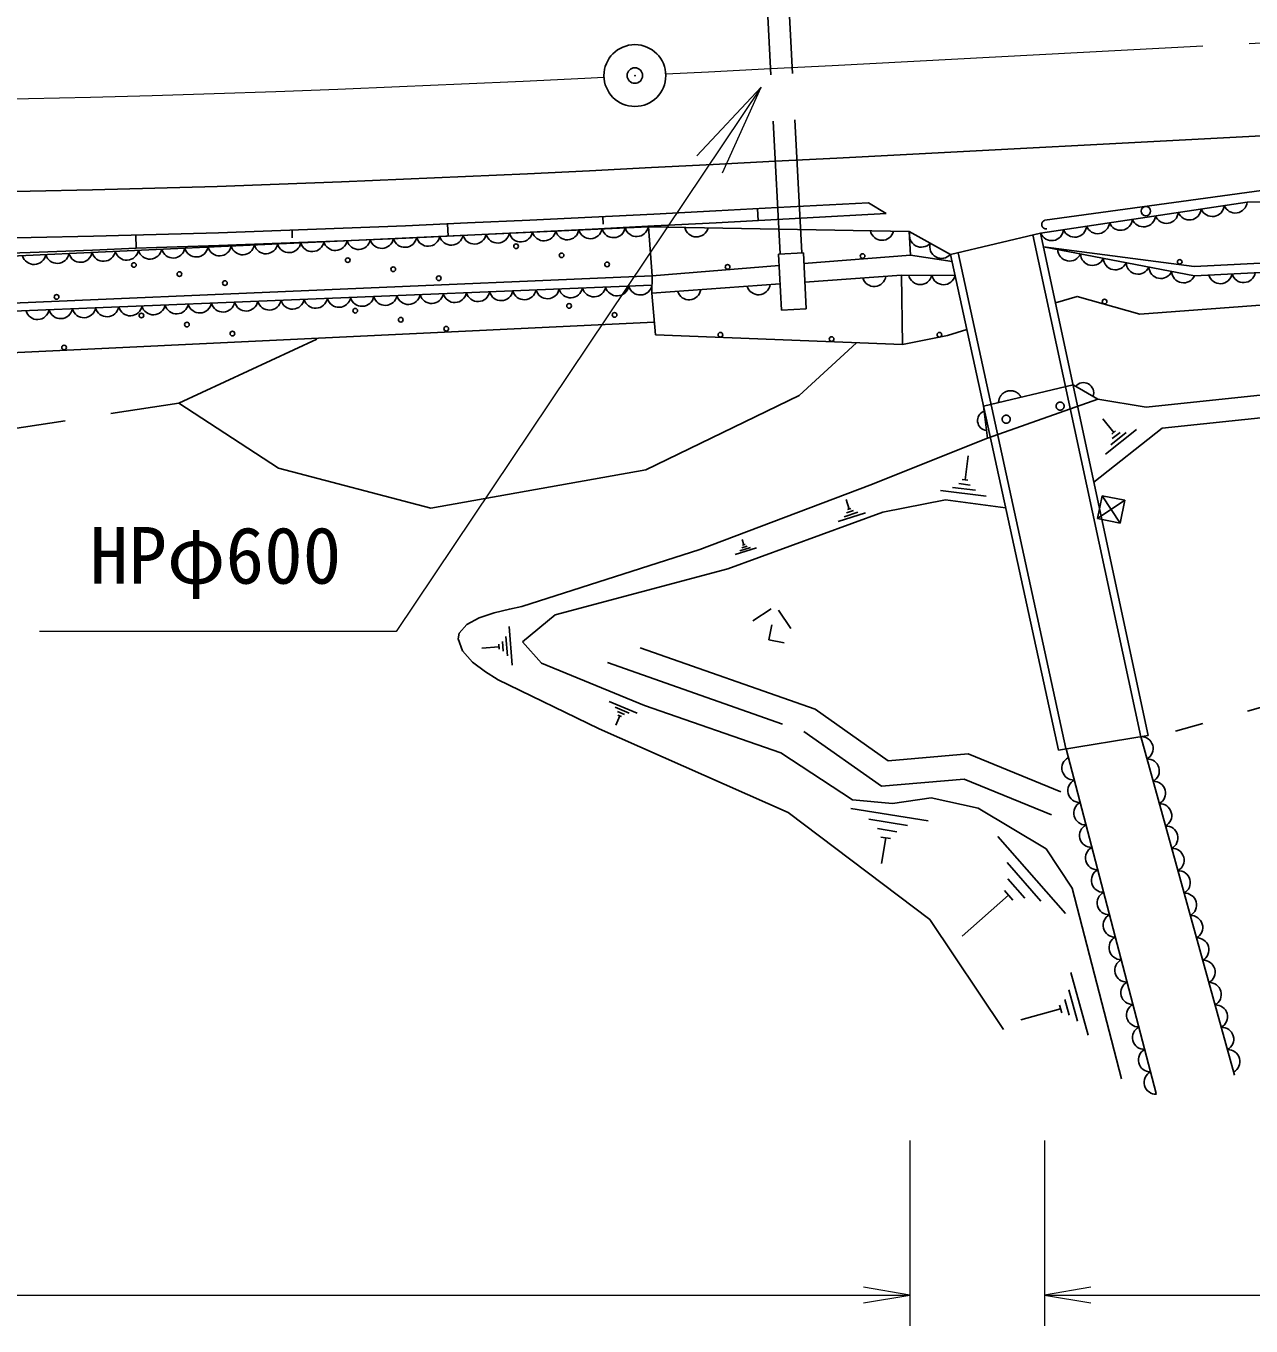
# Model space of a CAD drawing. Units: millimetres, scale not verified. Extents: x 40000 to 680000, y 20000 to 380000.
# Drawn here: x 153620 to 193218, y 243595 to 285612 of the extents above; entities that cross this region are included whole.
import ezdxf
from ezdxf.enums import TextEntityAlignment as Align

# ---------------------------------------------------------------- set-up
doc = ezdxf.new("R2010")
doc.units = ezdxf.units.MM
doc.header["$LTSCALE"] = 1000
doc.header["$PDMODE"] = 32
doc.header["$PDSIZE"] = 500
doc.linetypes.add('CHAIN', pattern=[18.5, 12, -1.5, 3.5, -1.5])
doc.linetypes.add('DASHED', pattern=[7.5, 6, -1.5])
for name, color, linetype, lineweight in [('M-BGD', 7, 'Continuous', 25), ('M-BGD-EXST', 7, 'Continuous', 25), ('M-BMK', 2, 'CHAIN', 13), ('M-BMK-SRVR', 3, 'Continuous', 25), ('M-STR-HTXT', 7, 'Continuous', 13), ('M-STR-STRC', 7, 'Continuous', 25)]:
    doc.layers.add(name, color=color, linetype=linetype, lineweight=lineweight)
doc.layers.add('M-OTRS', color=6, linetype='Continuous')
doc.styles.add('ＭＳ ゴシック', font='')
doc.styles.get('ＭＳ ゴシック').set_extended_font_data('MS Gothic')

# ---------------------------------------------------------------- blocks, each defined once
blk = doc.blocks.new('open_arrow')
at = {"color": 0, "linetype": 'Continuous', "lineweight": -2}
blk.add_lwpolyline([(7.5, 1.25), (0, 0), (7.5, -1.25)], dxfattribs=at)

msp = doc.modelspace()

# ---------------------------------------------------------------- linework, layer by layer
at = {"layer": 'M-BGD', "linetype": 'DASHED'}
for p, q in [((177385, 290028), (178000, 278244)), ((178084, 290065), (178699, 278281)), ((184574, 273321), (187468, 274010)), ((188271, 273556), (184696, 272286)), ((213339, 269104), (190783, 262825)), ((179133, 263528), (172681, 265795)), ((172416, 265040), (178763, 262810)), ((181494, 261866), (179133, 263528)), ((178763, 262810), (181272, 261045)), ((184072, 262085), (181494, 261866)), ((187068, 260856), (184072, 262085)), ((181272, 261045), (183948, 261272)), ((183948, 261272), (186765, 260116))]:
    msp.add_line(p, q, dxfattribs=at)
at = {"layer": 'M-BGD'}
for p, q in [((180856, 279895), (181421, 279551)), ((172266, 279454), (172279, 279204)), ((177271, 279708), (177291, 279329)), ((136147, 277383), (173739, 279124)), ((162219, 279013), (162228, 278763)), ((167267, 278819), (167249, 279218)), ((173739, 279124), (173861, 277542)), ((173739, 279124), (182166, 278970)), ((157176, 278853), (157187, 278433)), ((182166, 278970), (183505, 278230)), ((182166, 278970), (182209, 278209)), ((186414, 278920), (183505, 278230)), ((189655, 262634), (186170, 278868)), ((189899, 262686), (186414, 278920)), ((177950, 278242), (178749, 278283)), ((178044, 276424), (177950, 278242)), ((178843, 276466), (178749, 278283)), ((182209, 278209), (178767, 277934)), ((183554, 278002), (182209, 278209)), ((183505, 278230), (186994, 262206)), ((183749, 278283), (187238, 262259)), ((191391, 277541), (186510, 278473)), ((191376, 277840), (186510, 278473)), ((199352, 278237), (191376, 277840)), ((177969, 277870), (173861, 277542)), ((199349, 277937), (191391, 277541)), ((173861, 277542), (136538, 275934)), ((173861, 277542), (173847, 276977)), ((178798, 277333), (181916, 277558)), ((181916, 277558), (183653, 277549)), ((181916, 277558), (181950, 275320)), ((173854, 277234), (136597, 275713)), ((173847, 276977), (178000, 277276)), ((173847, 276977), (173965, 275626)), ((178044, 276424), (178843, 276466)), ((173929, 276036), (133061, 274089)), ((184034, 275798), (183408, 275609)), ((173965, 275626), (181950, 275320)), ((178612, 273673), (180466, 275377)), ((183408, 275609), (181950, 275320)), ((188271, 273556), (187468, 274010)), ((178612, 273673), (173656, 271267)), ((161780, 271321), (158563, 273427)), ((184574, 273321), (184696, 272286)), ((188779, 272474), (188432, 272914)), ((184696, 272286), (180895, 270768)), ((189517, 272569), (188516, 271778)), ((189188, 272471), (188687, 272076)), ((188842, 272523), (188717, 272424)), ((188984, 272472), (188733, 272275)), ((183977, 270948), (184075, 271720)), ((166709, 270028), (161780, 271321)), ((173656, 271267), (166709, 270028)), ((180895, 270768), (175403, 268694)), ((184661, 270411), (183182, 270599)), ((184310, 270606), (183570, 270700)), ((184143, 270777), (183774, 270824)), ((184070, 270937), (183885, 270960)), ((180229, 270001), (180130, 270312)), ((181313, 269896), (183346, 270301)), ((183346, 270301), (185287, 270044)), ((188258, 269693), (188404, 270428)), ((189140, 270282), (188258, 269693)), ((188404, 270428), (189140, 270282)), ((188994, 269546), (188404, 270428)), ((189140, 270282), (188994, 269546)), ((176304, 268064), (181313, 269896)), ((180760, 269877), (179870, 269592)), ((180509, 269894), (180064, 269752)), ((180369, 269948), (180147, 269877)), ((180285, 270019), (180174, 269983)), ((188994, 269546), (188258, 269693)), ((176824, 268843), (176768, 269015)), ((175403, 268694), (169653, 266851)), ((177231, 268747), (176548, 268528)), ((177038, 268761), (176697, 268651)), ((176931, 268802), (176760, 268747)), ((176866, 268856), (176781, 268829)), ((170723, 266580), (176304, 268064)), ((169675, 265711), (170723, 266580)), ((169236, 266208), (169338, 264951)), ((168904, 265628), (168916, 265471)), ((169023, 265717), (169048, 265402)), ((169136, 265884), (169187, 265255)), ((170279, 265019), (169675, 265711)), ((168910, 265549), (168353, 265504)), ((173609, 263650), (170279, 265019)), ((172144, 262894), (168861, 264492)), ((172470, 263776), (173377, 263401)), ((172660, 263592), (173113, 263404)), ((172736, 263454), (172962, 263360)), ((178021, 262120), (173609, 263650)), ((172811, 263316), (172686, 263013)), ((172755, 263340), (172868, 263293)), ((172144, 262894), (178257, 260193)), ((186994, 262206), (189899, 262686)), ((189652, 262645), (192687, 251697)), ((190158, 251106), (187241, 262247)), ((180341, 260596), (178021, 262120)), ((181632, 260487), (180341, 260596)), ((182880, 260664), (181632, 260487)), ((184395, 260329), (182880, 260664)), ((178257, 260193), (182833, 256729)), ((182783, 259920), (180286, 260324)), ((186595, 259021), (184395, 260329)), ((182118, 259771), (180870, 259973)), ((181766, 259572), (181141, 259673)), ((181569, 259348), (181257, 259398)), ((181413, 259373), (181279, 258545)), ((187222, 256926), (185038, 259416)), ((186595, 259021), (187441, 257745)), ((186427, 257330), (185335, 258575)), ((185905, 257423), (185359, 258045)), ((185519, 257360), (185247, 257671)), ((187441, 257745), (189037, 251586)), ((185383, 257516), (183880, 256198)), ((182833, 256729), (185222, 253183)), ((187950, 252992), (187398, 255021)), ((187609, 253445), (187333, 254459)), ((187065, 253841), (185779, 253492)), ((187100, 253715), (187031, 253968)), ((187337, 253643), (187199, 254150))]:
    msp.add_line(p, q, dxfattribs=at)
for points in [[(194890, 280481), (186559, 279333), (186553, 279331), (186546, 279329), (186540, 279326), (186533, 279324), (186527, 279321), (186521, 279317), (186515, 279314), (186510, 279310), (186504, 279306), (186499, 279301), (186494, 279297), (186489, 279292), (186484, 279286), (186480, 279281), (186476, 279275), (186472, 279270), (186469, 279264), (186466, 279258), (186463, 279251), (186461, 279245), (186458, 279238), (186456, 279232), (186456, 279228), (186454, 279218), (186453, 279212), (186452, 279205), (186452, 279198), (186452, 279191), (186453, 279184), (186454, 279177), (186455, 279170), (186456, 279164), (186458, 279157), (186460, 279151), (186463, 279144), (186465, 279138), (186468, 279132), (186472, 279126), (186476, 279120), (186479, 279114), (186484, 279109), (186488, 279104), (186493, 279099), (186498, 279094), (186503, 279089), (186509, 279085), (186514, 279081), (186520, 279078), (186526, 279074), (186532, 279071), (186538, 279068), (186545, 279066), (186551, 279064), (186558, 279062), (186560, 279061), (186571, 279059), (186578, 279059), (186585, 279058), (186592, 279058), (186599, 279058), (186606, 279059), (186613, 279060), (186619, 279061)], [(136886, 278909), (137542, 278883), (139578, 278818), (141612, 278770), (143645, 278737), (145677, 278719), (147707, 278714), (149734, 278723), (151760, 278743), (153784, 278775), (155807, 278818), (157827, 278870), (159845, 278931), (161860, 279000), (163874, 279076), (165886, 279158), (167896, 279246), (169904, 279339), (171909, 279436), (173913, 279536), (175915, 279638), (177915, 279742), (180856, 279895)], [(186414, 278920), (193093, 279923), (198592, 280057), (210914, 279211), (214882, 279003), (219152, 279067), (223204, 279322), (228053, 279599), (229307, 277533), (229726, 270053)], [(157187, 278433), (157838, 278451), (159856, 278516), (161871, 278589), (163885, 278669), (165897, 278756), (167906, 278848), (169914, 278945), (171919, 279045), (173923, 279149), (175925, 279255), (181421, 279551)], [(136855, 278110), (137511, 278096), (139548, 278069), (141583, 278059), (143617, 278064), (145648, 278083), (147677, 278117), (149705, 278163), (151730, 278222), (153753, 278291), (155774, 278372), (157187, 278434)], [(186899, 276663), (187594, 276873), (189626, 276298), (198563, 276965), (208297, 276354), (215283, 275726), (217591, 275631), (229420, 274883)], [(188271, 273556), (189833, 273295), (198530, 274210), (208268, 273568), (214957, 273007)], [(188142, 270872), (190350, 272614), (195690, 273175), (199412, 273471), (207750, 273073), (215172, 272364), (217479, 272102), (229630, 271766)], [(169653, 266851), (169245, 266766), (168758, 266647), (168272, 266483), (167867, 266265), (167623, 265984), (167586, 265801), (167725, 265417), (168057, 265053), (168469, 264738), (168852, 264497), (168861, 264492)]]:
    msp.add_lwpolyline(points, dxfattribs=at)
at = {"layer": 'M-BGD', "linetype": 'DASHED'}
msp.add_lwpolyline([(99459, 276079), (101911, 270801), (116470, 260020), (126639, 259564), (133613, 264688), (138226, 269360), (143315, 271174), (148954, 271934), (158563, 273427), (163026, 275488)], dxfattribs=at)
at = {"layer": 'M-BGD'}
for centre, radius in [((189821, 279631), 150), ((169462, 278492), 75), ((170934, 278200), 75), ((180663, 278178), 75), ((157108, 277888), 75), ((164021, 278044), 75), ((165492, 277751), 75), ((172405, 277908), 75), ((176300, 277824), 75), ((190913, 277990), 75), ((158579, 277595), 75), ((160050, 277303), 75), ((166963, 277459), 75), ((154609, 276855), 75), ((164264, 276411), 75), ((171177, 276567), 75), ((188484, 276705), 75), ((157351, 276255), 75), ((165735, 276119), 75), ((172648, 276275), 75), ((158822, 275963), 75), ((160293, 275670), 75), ((167206, 275827), 75), ((176066, 275632), 75), ((183147, 275634), 75), ((154852, 275222), 75), ((179661, 275494), 75)]:
    msp.add_circle(centre, radius, dxfattribs=at)
at = {"layer": 'M-BGD', "linetype": 'DASHED'}
for centre in [(187048, 273326), (185305, 272903)]:
    msp.add_circle(centre, 130, dxfattribs=at)
at = {"layer": 'M-BGD'}
for centre, radius, start, end in [((192709, 279951), 384, 201.2162, 355.8554), ((189743, 279505), 384, 201.2162, 355.8554), ((190484, 279617), 384, 201.2162, 355.8554), ((191226, 279728), 384, 201.2162, 355.8554), ((191968, 279839), 384, 201.2162, 355.8554), ((171113, 279086), 384, 195.3319, 349.9711), ((171862, 279121), 384, 195.3319, 349.9711), ((172611, 279156), 384, 195.3319, 349.9711), ((173360, 279190), 384, 195.3319, 349.9711), ((175293, 279180), 384, 191.6337, 346.2729), ((186776, 279060), 384, 201.2162, 355.8554), ((187518, 279171), 384, 201.2162, 355.8554), ((188259, 279283), 384, 201.2162, 355.8554), ((189001, 279394), 384, 201.2162, 355.8554), ((162123, 278670), 384, 195.3319, 349.9711), ((162872, 278705), 384, 195.3319, 349.9711), ((163621, 278739), 384, 195.3319, 349.9711), ((164370, 278774), 384, 195.3319, 349.9711), ((165119, 278809), 384, 195.3319, 349.9711), ((165869, 278844), 384, 195.3319, 349.9711), ((166618, 278878), 384, 195.3319, 349.9711), ((167367, 278913), 384, 195.3319, 349.9711), ((168116, 278948), 384, 195.3319, 349.9711), ((168865, 278982), 384, 195.3319, 349.9711), ((169615, 279017), 384, 195.3319, 349.9711), ((170364, 279052), 384, 195.3319, 349.9711), ((181292, 279070), 384, 191.6337, 346.2729), ((182561, 278848), 384, 163.7592, 318.3985), ((183217, 278485), 384, 163.7592, 318.3985), ((153881, 278288), 384, 195.3319, 349.9711), ((154631, 278323), 384, 195.3319, 349.9711), ((155380, 278358), 384, 195.3319, 349.9711), ((156129, 278392), 384, 195.3319, 349.9711), ((156878, 278427), 384, 195.3319, 349.9711), ((157627, 278462), 384, 195.3319, 349.9711), ((158377, 278497), 384, 195.3319, 349.9711), ((159126, 278531), 384, 195.3319, 349.9711), ((159875, 278566), 384, 195.3319, 349.9711), ((160624, 278601), 384, 195.3319, 349.9711), ((161373, 278635), 384, 195.3319, 349.9711), ((187355, 278398), 384, 181.8601, 336.4993), ((188091, 278257), 384, 181.8601, 336.4993), ((188828, 278116), 384, 181.8601, 336.4993), ((189565, 277976), 384, 181.8601, 336.4993), ((190301, 277835), 384, 181.8601, 336.4993), ((181037, 277579), 384, 196.8003, 351.4396), ((182528, 277639), 384, 192.3911, 347.0303), ((183278, 277635), 384, 192.3911, 347.0303), ((191038, 277694), 384, 181.8601, 336.4993), ((192228, 277667), 384, 195.5292, 350.1685), ((192977, 277704), 384, 195.5292, 350.1685), ((165232, 276967), 384, 195.0184, 349.6576), ((165982, 276997), 384, 195.0184, 349.6576), ((166731, 277028), 384, 195.0184, 349.6576), ((167481, 277058), 384, 195.0184, 349.6576), ((168230, 277089), 384, 195.0184, 349.6576), ((168979, 277119), 384, 195.0184, 349.6576), ((169729, 277150), 384, 195.0184, 349.6576), ((170478, 277181), 384, 195.0184, 349.6576), ((171227, 277211), 384, 195.0184, 349.6576), ((171977, 277242), 384, 195.0184, 349.6576), ((172726, 277272), 384, 195.0184, 349.6576), ((173476, 277303), 384, 195.0184, 349.6576), ((175052, 277148), 384, 196.8003, 351.4396), ((177296, 277310), 384, 196.8003, 351.4396), ((155491, 276569), 384, 195.0184, 349.6576), ((156240, 276599), 384, 195.0184, 349.6576), ((156989, 276630), 384, 195.0184, 349.6576), ((157739, 276661), 384, 195.0184, 349.6576), ((158488, 276691), 384, 195.0184, 349.6576), ((159237, 276722), 384, 195.0184, 349.6576), ((159987, 276752), 384, 195.0184, 349.6576), ((160736, 276783), 384, 195.0184, 349.6576), ((161486, 276814), 384, 195.0184, 349.6576), ((162235, 276844), 384, 195.0184, 349.6576), ((162984, 276875), 384, 195.0184, 349.6576), ((163734, 276905), 384, 195.0184, 349.6576), ((164483, 276936), 384, 195.0184, 349.6576), ((153992, 276508), 384, 195.0184, 349.6576), ((154741, 276538), 384, 195.0184, 349.6576), ((187801, 273754), 332, 340.739, 140.359), ((184706, 272860), 327, 113.1373, 263.0686), ((189671, 262261), 384, 298.1736, 92.8129), ((187491, 261625), 384, 117.3538, 271.993), ((189872, 261539), 384, 298.1736, 92.8129), ((187681, 260899), 384, 117.3538, 271.993), ((190072, 260816), 384, 298.1736, 92.8129), ((187871, 260174), 384, 117.3538, 271.993), ((190272, 260093), 384, 298.1736, 92.8129), ((188061, 259448), 384, 117.3538, 271.993), ((190473, 259370), 384, 298.1736, 92.8129), ((188251, 258723), 384, 117.3538, 271.993), ((190673, 258648), 384, 298.1736, 92.8129), ((188441, 257997), 384, 117.3538, 271.993), ((190873, 257925), 384, 298.1736, 92.8129), ((188631, 257272), 384, 117.3538, 271.993), ((191074, 257202), 384, 298.1736, 92.8129), ((188821, 256546), 384, 117.3538, 271.993), ((191274, 256479), 384, 298.1736, 92.8129), ((189011, 255821), 384, 117.3538, 271.993), ((191474, 255757), 384, 298.1736, 92.8129), ((189201, 255095), 384, 117.3538, 271.993), ((191675, 255034), 384, 298.1736, 92.8129), ((189391, 254369), 384, 117.3538, 271.993), ((191875, 254311), 384, 298.1736, 92.8129), ((189581, 253644), 384, 117.3538, 271.993), ((192075, 253588), 384, 298.1736, 92.8129), ((189771, 252918), 384, 117.3538, 271.993), ((192276, 252866), 384, 298.1736, 92.8129), ((189961, 252193), 384, 117.3538, 271.993), ((192476, 252143), 384, 298.1736, 92.8129), ((190151, 251467), 384, 117.3538, 271.993)]:
    msp.add_arc(centre, radius, start, end, dxfattribs=at)
at = {"layer": 'M-BGD', "linetype": 'DASHED'}
msp.add_arc((185444, 273441), 384, 26.069, 180.7082, dxfattribs=at)
at = {"layer": 'M-BGD-EXST'}
for p, q in [((177705, 266776), (177117, 266383)), ((177950, 266727), (178343, 266139)), ((177730, 266261), (177632, 265771)), ((177632, 265771), (178123, 265673))]:
    msp.add_line(p, q, dxfattribs=at)
at = {"layer": 'M-BMK'}
msp.add_line((179678, 284340), (217607, 286324), dxfattribs=at)
for points in [[(174301, 284062), (175684, 284132), (177681, 284236), (179678, 284340)], [(129716, 283810), (131711, 283675), (133708, 283558), (135705, 283460), (137704, 283380), (139703, 283317), (141702, 283269), (143702, 283236), (145702, 283218), (147702, 283214), (149702, 283222), (151702, 283243), (153701, 283274), (155701, 283316), (157700, 283368), (159699, 283428), (161698, 283497), (163697, 283572), (165695, 283654), (167693, 283742), (169691, 283834), (171689, 283931), (172304, 283961)]]:
    msp.add_lwpolyline(points, dxfattribs=at)
at = {"layer": 'M-BMK-SRVR'}
msp.add_circle((173302, 284011), 1000, dxfattribs=at)
at = {"layer": 'M-OTRS'}
msp.add_point((173302, 284011), dxfattribs=at)
at = {"layer": 'M-STR-HTXT'}
for p, q in [((182192, 249595), (182192, 243595)), ((186546, 249595), (186546, 243595)), ((73227, 244595), (182192, 244595)), ((186546, 244595), (227283, 244595))]:
    msp.add_line(p, q, dxfattribs=at)
msp.add_lwpolyline([(177389, 283631), (165581, 266038), (154061, 266038)], dxfattribs=at)
at = {"layer": 'M-STR-STRC'}
msp.add_line((179835, 281344), (217764, 283328), dxfattribs=at)
msp.add_lwpolyline([(151741, 280243), (153757, 280275), (155771, 280317), (157784, 280369), (159796, 280430), (161806, 280499), (163815, 280575), (165822, 280657), (167828, 280745), (169833, 280838), (171836, 280934), (173838, 281034), (175838, 281136), (177837, 281240), (179835, 281344)], dxfattribs=at)

# ---------------------------------------------------------------- block references
at = {"layer": 'M-STR-HTXT'}
for p, xscale, yscale, rotation in [((177389, 283631), 400, 400, 236.1), ((182192, 244595), 200, 200, 180)]:
    msp.add_blockref('open_arrow', p, dxfattribs=dict(at, xscale=xscale, yscale=yscale, rotation=rotation))
at = {"layer": 'M-STR-HTXT', "xscale": 200, "yscale": 200}
msp.add_blockref('open_arrow', (186546, 244595), dxfattribs=at)

# ---------------------------------------------------------------- texts
at = {"layer": 'M-STR-HTXT', "style": 'ＭＳ ゴシック'}
msp.add_text('HPφ600', height=1833, dxfattribs=at).set_placement((163811, 267038), align=Align.BOTTOM_RIGHT)

doc.saveas('drawing.dxf')
